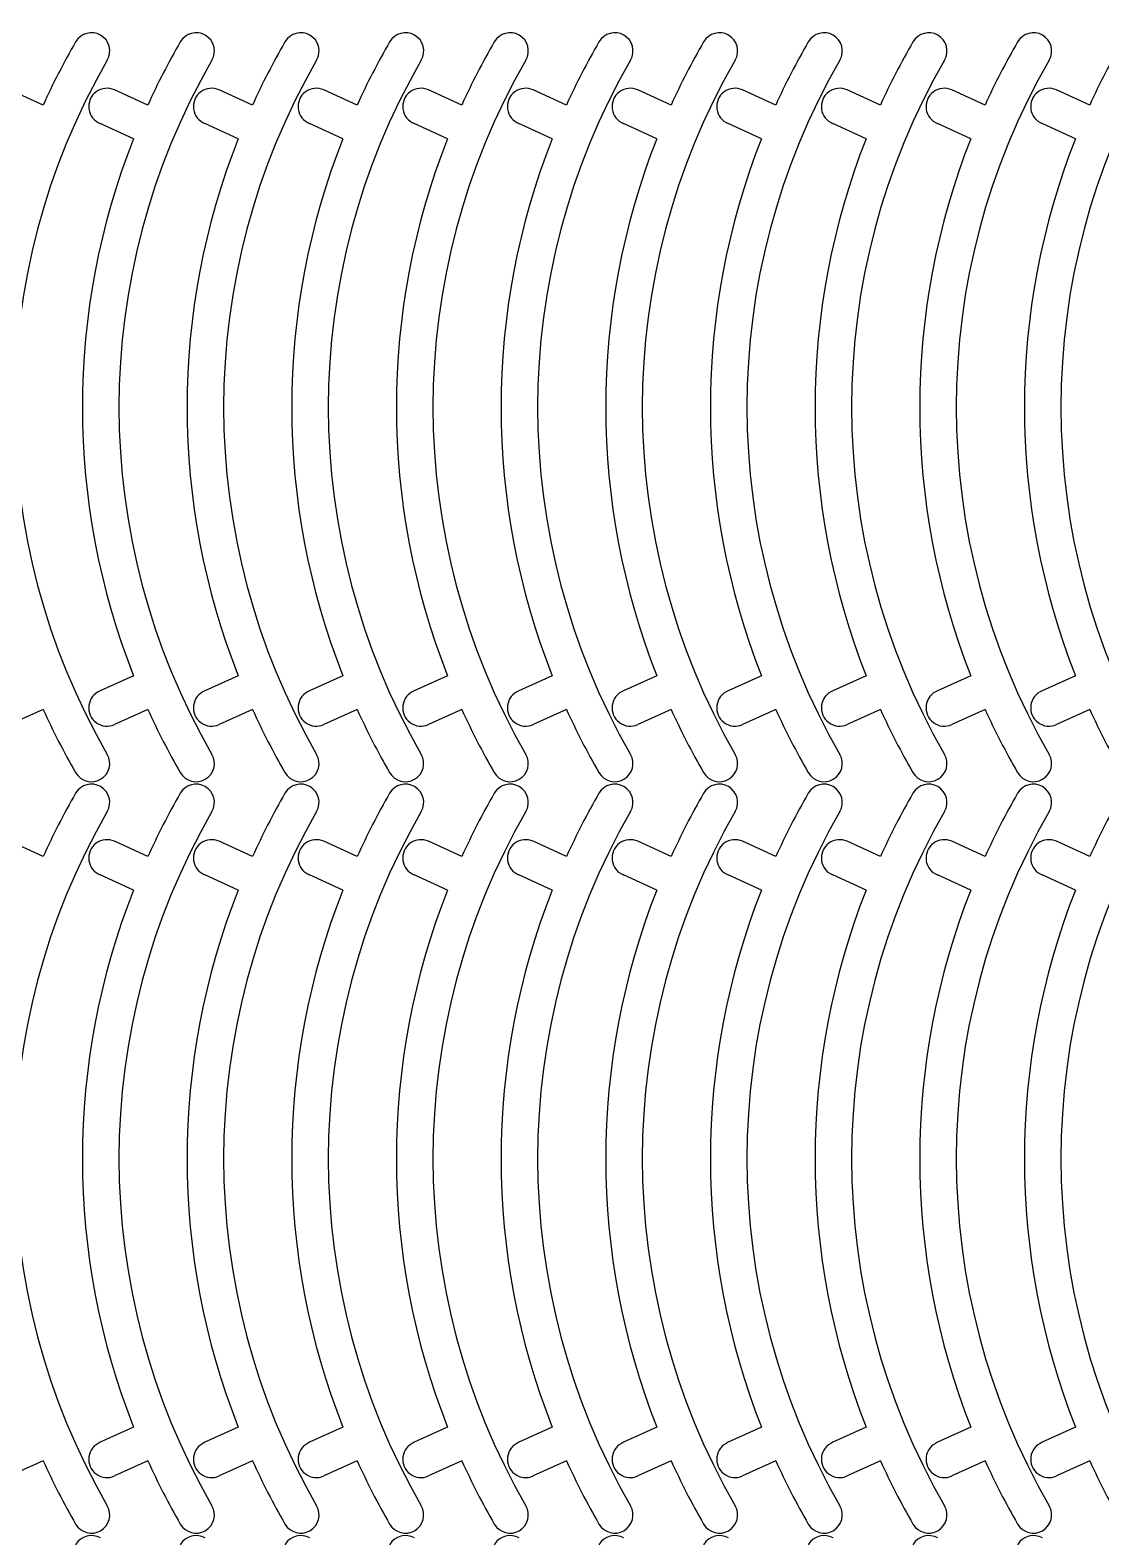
# Model space of a CAD drawing. Extents: x -6 to 1705, y 12 to 1276.
# Drawn here: x 874 to 1289, y 692 to 1276 of the extents above; entities that cross this region are included whole.
import ezdxf

# ---------------------------------------------------------------- set-up
doc = ezdxf.new("R2010")
doc.units = 0
doc.layers.add('Capa_1', color=7, linetype='CONTINUOUS')

msp = doc.modelspace()

# ---------------------------------------------------------------- linework, layer by layer
at = {"layer": 'Capa_1', "color": 7}
for points in [[(878.735908, 1247.162268), (865.83146, 1253.023624)], [(919.344362, 1247.162268), (906.439913, 1253.023624)], [(959.952787, 1247.162268), (947.048338, 1253.023624)], [(1000.561241, 1247.162268), (987.656792, 1253.023624)], [(1041.169694, 1247.162268), (1028.265245, 1253.023624)], [(1081.778148, 1247.162268), (1068.873699, 1253.023624)], [(1122.386601, 1247.162268), (1109.482152, 1253.023624)], [(1162.995026, 1247.162268), (1150.090578, 1253.023624)], [(1203.60348, 1247.162268), (1190.699031, 1253.023624)], [(1244.211934, 1247.162268), (1231.307485, 1253.023624)], [(1284.820387, 1247.162268), (1271.915938, 1253.023624)], [(913.805844, 1234.111182), (900.901395, 1239.972537)], [(954.414269, 1234.111182), (941.50982, 1239.972537)], [(995.022723, 1234.111182), (982.118274, 1239.972537)], [(1035.631176, 1234.111182), (1022.726727, 1239.972537)], [(1076.23963, 1234.111182), (1063.335181, 1239.972537)], [(1116.848083, 1234.111182), (1103.943634, 1239.972537)], [(1157.456508, 1234.111182), (1144.55206, 1239.972537)], [(1198.064962, 1234.111182), (1185.160513, 1239.972537)], [(1238.673416, 1234.111182), (1225.768967, 1239.972537)], [(1279.281869, 1234.111182), (1266.37742, 1239.972537)], [(913.805117, 1025.761171), (900.900627, 1019.899906)], [(954.413542, 1025.761171), (941.509052, 1019.899906)], [(995.021995, 1025.761171), (982.117506, 1019.899906)], [(1035.630449, 1025.761171), (1022.725959, 1019.899906)], [(1076.238902, 1025.761171), (1063.334413, 1019.899906)], [(1116.847356, 1025.761171), (1103.942866, 1019.899906)], [(1157.455781, 1025.761171), (1144.551291, 1019.899906)], [(1198.064235, 1025.761171), (1185.159745, 1019.899906)], [(1238.672688, 1025.761171), (1225.768199, 1019.899906)], [(1279.281142, 1025.761171), (1266.376652, 1019.899906)], [(878.73509, 1012.710049), (865.8306, 1006.848786)], [(919.343544, 1012.710049), (906.439054, 1006.848786)], [(959.951969, 1012.710049), (947.047479, 1006.848786)], [(1000.560422, 1012.710049), (987.655933, 1006.848786)], [(1041.168876, 1012.710049), (1028.264386, 1006.848786)], [(1081.777329, 1012.710049), (1068.87284, 1006.848786)], [(1122.385783, 1012.710049), (1109.481293, 1006.848786)], [(1162.994208, 1012.710049), (1150.089718, 1006.848786)], [(1203.602662, 1012.710049), (1190.698172, 1006.848786)], [(1244.211115, 1012.710049), (1231.306625, 1006.848786)], [(1284.819569, 1012.710049), (1271.915079, 1006.848786)], [(878.735908, 955.687985), (865.83146, 961.54934)], [(919.344362, 955.687985), (906.439913, 961.54934)], [(959.952787, 955.687985), (947.048338, 961.54934)], [(1000.561241, 955.687985), (987.656792, 961.54934)], [(1041.169694, 955.687985), (1028.265245, 961.54934)], [(1081.778148, 955.687985), (1068.873699, 961.54934)], [(1122.386601, 955.687985), (1109.482152, 961.54934)], [(1162.995026, 955.687985), (1150.090578, 961.54934)], [(1203.60348, 955.687985), (1190.699031, 961.54934)], [(1244.211934, 955.687985), (1231.307485, 961.54934)], [(1284.820387, 955.687985), (1271.915938, 961.54934)], [(913.805844, 942.636899), (900.901395, 948.498254)], [(954.414269, 942.636899), (941.50982, 948.498254)], [(995.022723, 942.636899), (982.118274, 948.498254)], [(1035.631176, 942.636899), (1022.726727, 948.498254)], [(1076.23963, 942.636899), (1063.335181, 948.498254)], [(1116.848083, 942.636899), (1103.943634, 948.498254)], [(1157.456508, 942.636899), (1144.55206, 948.498254)], [(1198.064962, 942.636899), (1185.160513, 948.498254)], [(1238.673416, 942.636899), (1225.768967, 948.498254)], [(1279.281869, 942.636899), (1266.37742, 948.498254)], [(913.805117, 734.286887), (900.900627, 728.425622)], [(954.413542, 734.286887), (941.509052, 728.425622)], [(995.021995, 734.286887), (982.117506, 728.425622)], [(1035.630449, 734.286887), (1022.725959, 728.425622)], [(1076.238902, 734.286887), (1063.334413, 728.425622)], [(1116.847356, 734.286887), (1103.942866, 728.425622)], [(1157.455781, 734.286887), (1144.551291, 728.425622)], [(1198.064235, 734.286887), (1185.159745, 728.425622)], [(1238.672688, 734.286887), (1225.768199, 728.425622)], [(1279.281142, 734.286887), (1266.376652, 728.425622)], [(878.73509, 721.235765), (865.8306, 715.374503)], [(919.343544, 721.235765), (906.439054, 715.374503)], [(959.951969, 721.235765), (947.047479, 715.374503)], [(1000.560422, 721.235765), (987.655933, 715.374503)], [(1041.168876, 721.235765), (1028.264386, 715.374503)], [(1081.777329, 721.235765), (1068.87284, 715.374503)], [(1122.385783, 721.235765), (1109.481293, 715.374503)], [(1162.994208, 721.235765), (1150.089718, 715.374503)], [(1203.602662, 721.235765), (1190.698172, 715.374503)], [(1244.211115, 721.235765), (1231.306625, 715.374503)], [(1284.819569, 721.235765), (1271.915079, 715.374503)]]:
    msp.add_lwpolyline(points, dxfattribs=at)
for points in [[(901.017814, 1274.261054), (897.628802, 1276.217707), (893.295301, 1275.057014), (891.337978, 1271.668388)], [(903.612394, 1264.581731), (905.568377, 1267.971131), (904.406827, 1272.304401), (901.017814, 1274.261054)], [(941.626268, 1274.261054), (938.237255, 1276.217707), (933.903755, 1275.057014), (931.946432, 1271.668388)], [(944.220848, 1264.581731), (946.17683, 1267.971131), (945.01528, 1272.304401), (941.626268, 1274.261054)], [(982.234693, 1274.261054), (978.84568, 1276.217707), (974.51218, 1275.057014), (972.554857, 1271.668388)], [(984.829273, 1264.581731), (986.785255, 1267.971131), (985.623705, 1272.304401), (982.234693, 1274.261054)], [(1022.843146, 1274.261054), (1019.454134, 1276.217707), (1015.120633, 1275.057014), (1013.16331, 1271.668388)], [(1025.437727, 1264.581731), (1027.393709, 1267.971131), (1026.232159, 1272.304401), (1022.843146, 1274.261054)], [(1063.4516, 1274.261054), (1060.062587, 1276.217707), (1055.729087, 1275.057014), (1053.771764, 1271.668388)], [(1066.04618, 1264.581731), (1068.002163, 1267.971131), (1066.840612, 1272.304401), (1063.4516, 1274.261054)], [(1104.060053, 1274.261054), (1100.671041, 1276.217707), (1096.33754, 1275.057014), (1094.380218, 1271.668388)], [(1106.654634, 1264.581731), (1108.610616, 1267.971131), (1107.449066, 1272.304401), (1104.060053, 1274.261054)], [(1144.668507, 1274.261054), (1141.279494, 1276.217707), (1136.945994, 1275.057014), (1134.988671, 1271.668388)], [(1147.263087, 1264.581731), (1149.21907, 1267.971131), (1148.057519, 1272.304401), (1144.668507, 1274.261054)], [(1185.276932, 1274.261054), (1181.88792, 1276.217707), (1177.554419, 1275.057014), (1175.597096, 1271.668388)], [(1187.871513, 1264.581731), (1189.827495, 1267.971131), (1188.665945, 1272.304401), (1185.276932, 1274.261054)], [(1225.885386, 1274.261054), (1222.496373, 1276.217707), (1218.162873, 1275.057014), (1216.20555, 1271.668388)], [(1228.479966, 1264.581731), (1230.435948, 1267.971131), (1229.274398, 1272.304401), (1225.885386, 1274.261054)], [(1266.493839, 1274.261054), (1263.104827, 1276.217707), (1258.771326, 1275.057014), (1256.814003, 1271.668388)], [(1269.08842, 1264.581731), (1271.044402, 1267.971131), (1269.882852, 1272.304401), (1266.493839, 1274.261054)], [(891.337978, 1271.668388), (886.742484, 1263.708814), (882.536826, 1255.530447), (878.735908, 1247.162268)], [(931.946432, 1271.668388), (927.350938, 1263.708814), (923.14528, 1255.530447), (919.344362, 1247.162268)], [(972.554857, 1271.668388), (967.959363, 1263.708814), (963.753705, 1255.530447), (959.952787, 1247.162268)], [(1013.16331, 1271.668388), (1008.567816, 1263.708814), (1004.362158, 1255.530447), (1000.561241, 1247.162268)], [(1053.771764, 1271.668388), (1049.17627, 1263.708814), (1044.970612, 1255.530447), (1041.169694, 1247.162268)], [(1094.380218, 1271.668388), (1089.784723, 1263.708814), (1085.579065, 1255.530447), (1081.778148, 1247.162268)], [(1134.988671, 1271.668388), (1130.393177, 1263.708814), (1126.187519, 1255.530447), (1122.386601, 1247.162268)], [(1175.597096, 1271.668388), (1171.001602, 1263.708814), (1166.795944, 1255.530447), (1162.995026, 1247.162268)], [(1216.20555, 1271.668388), (1211.610056, 1263.708814), (1207.404398, 1255.530447), (1203.60348, 1247.162268)], [(1256.814003, 1271.668388), (1252.218509, 1263.708814), (1248.012851, 1255.530447), (1244.211934, 1247.162268)], [(1297.422457, 1271.668388), (1292.826963, 1263.708814), (1288.621305, 1255.530447), (1284.820387, 1247.162268)], [(903.612394, 1264.581731), (855.507843, 1181.262872), (855.507485, 1078.609599), (903.611454, 995.290404)], [(944.220848, 1264.581731), (896.116296, 1181.262872), (896.115938, 1078.609599), (944.219908, 995.290404)], [(984.829273, 1264.581731), (936.724722, 1181.262872), (936.724363, 1078.609599), (984.828333, 995.290404)], [(1025.437727, 1264.581731), (977.333175, 1181.262872), (977.332817, 1078.609599), (1025.436787, 995.290404)], [(1066.04618, 1264.581731), (1017.941629, 1181.262872), (1017.94127, 1078.609599), (1066.04524, 995.290404)], [(1106.654634, 1264.581731), (1058.550082, 1181.262872), (1058.549724, 1078.609599), (1106.653694, 995.290404)], [(1147.263087, 1264.581731), (1099.158536, 1181.262872), (1099.158177, 1078.609599), (1147.262147, 995.290404)], [(1187.871513, 1264.581731), (1139.766961, 1181.262872), (1139.766603, 1078.609599), (1187.870572, 995.290404)], [(1228.479966, 1264.581731), (1180.375415, 1181.262872), (1180.375056, 1078.609599), (1228.479026, 995.290404)], [(1269.08842, 1264.581731), (1220.983868, 1181.262872), (1220.98351, 1078.609599), (1269.08748, 995.290404)], [(1309.696873, 1264.581731), (1261.592322, 1181.262872), (1261.591963, 1078.609599), (1309.695933, 995.290404)], [(899.28674, 1252.265567), (897.21698, 1250.732506), (896.141269, 1248.197676), (896.476697, 1245.643921)], [(906.439913, 1253.023624), (904.094803, 1254.088819), (901.3565, 1253.798627), (899.28674, 1252.265567)], [(939.895165, 1252.265567), (937.825405, 1250.732506), (936.749694, 1248.197676), (937.085122, 1245.643921)], [(947.048338, 1253.023624), (944.703229, 1254.088819), (941.964925, 1253.798627), (939.895165, 1252.265567)], [(980.503619, 1252.265567), (978.433859, 1250.732506), (977.358147, 1248.197676), (977.693576, 1245.643921)], [(987.656792, 1253.023624), (985.311682, 1254.088819), (982.573378, 1253.798627), (980.503619, 1252.265567)], [(1021.112072, 1252.265567), (1019.042312, 1250.732506), (1017.966601, 1248.197676), (1018.30203, 1245.643921)], [(1028.265245, 1253.023624), (1025.920136, 1254.088819), (1023.181832, 1253.798627), (1021.112072, 1252.265567)], [(1061.720526, 1252.265567), (1059.650766, 1250.732506), (1058.575054, 1248.197676), (1058.910483, 1245.643921)], [(1068.873699, 1253.023624), (1066.528589, 1254.088819), (1063.790285, 1253.798627), (1061.720526, 1252.265567)], [(1102.328979, 1252.265567), (1100.259219, 1250.732506), (1099.183508, 1248.197676), (1099.518937, 1245.643921)], [(1109.482152, 1253.023624), (1107.137043, 1254.088819), (1104.398739, 1253.798627), (1102.328979, 1252.265567)], [(1142.937404, 1252.265567), (1140.867645, 1250.732506), (1139.791933, 1248.197676), (1140.127362, 1245.643921)], [(1150.090578, 1253.023624), (1147.745468, 1254.088819), (1145.007164, 1253.798627), (1142.937404, 1252.265567)], [(1183.545858, 1252.265567), (1181.476098, 1250.732506), (1180.400387, 1248.197676), (1180.735815, 1245.643921)], [(1190.699031, 1253.023624), (1188.353922, 1254.088819), (1185.615618, 1253.798627), (1183.545858, 1252.265567)], [(1224.154311, 1252.265567), (1222.084552, 1250.732506), (1221.00884, 1248.197676), (1221.344269, 1245.643921)], [(1231.307485, 1253.023624), (1228.962375, 1254.088819), (1226.224071, 1253.798627), (1224.154311, 1252.265567)], [(1264.762765, 1252.265567), (1262.693005, 1250.732506), (1261.617294, 1248.197676), (1261.952722, 1245.643921)], [(1271.915938, 1253.023624), (1269.570829, 1254.088819), (1266.832525, 1253.798627), (1264.762765, 1252.265567)], [(896.476697, 1245.643921), (896.812126, 1243.090165), (898.505943, 1240.919105), (900.901395, 1239.972537)], [(937.085122, 1245.643921), (937.420551, 1243.090165), (939.114368, 1240.919105), (941.50982, 1239.972537)], [(977.693576, 1245.643921), (978.029005, 1243.090165), (979.722822, 1240.919105), (982.118274, 1239.972537)], [(1018.30203, 1245.643921), (1018.637458, 1243.090165), (1020.331275, 1240.919105), (1022.726727, 1239.972537)], [(1058.910483, 1245.643921), (1059.245912, 1243.090165), (1060.939729, 1240.919105), (1063.335181, 1239.972537)], [(1099.518937, 1245.643921), (1099.854365, 1243.090165), (1101.548182, 1240.919105), (1103.943634, 1239.972537)], [(1140.127362, 1245.643921), (1140.462791, 1243.090165), (1142.156608, 1240.919105), (1144.55206, 1239.972537)], [(1180.735815, 1245.643921), (1181.071244, 1243.090165), (1182.765061, 1240.919105), (1185.160513, 1239.972537)], [(1221.344269, 1245.643921), (1221.679698, 1243.090165), (1223.373515, 1240.919105), (1225.768967, 1239.972537)], [(1261.952722, 1245.643921), (1262.288151, 1243.090165), (1263.981968, 1240.919105), (1266.37742, 1239.972537)], [(913.805844, 1234.111182), (887.356871, 1167.179398), (887.356611, 1092.69314), (913.805117, 1025.761171)], [(954.414269, 1234.111182), (927.965296, 1167.179398), (927.965036, 1092.69314), (954.413542, 1025.761171)], [(995.022723, 1234.111182), (968.57375, 1167.179398), (968.57349, 1092.69314), (995.021995, 1025.761171)], [(1035.631176, 1234.111182), (1009.182203, 1167.179398), (1009.181943, 1092.69314), (1035.630449, 1025.761171)], [(1076.23963, 1234.111182), (1049.790657, 1167.179398), (1049.790397, 1092.69314), (1076.238902, 1025.761171)], [(1116.848083, 1234.111182), (1090.39911, 1167.179398), (1090.39885, 1092.69314), (1116.847356, 1025.761171)], [(1157.456508, 1234.111182), (1131.007535, 1167.179398), (1131.007275, 1092.69314), (1157.455781, 1025.761171)], [(1198.064962, 1234.111182), (1171.615989, 1167.179398), (1171.615729, 1092.69314), (1198.064235, 1025.761171)], [(1238.673416, 1234.111182), (1212.224443, 1167.179398), (1212.224183, 1092.69314), (1238.672688, 1025.761171)], [(1279.281869, 1234.111182), (1252.832896, 1167.179398), (1252.832636, 1092.69314), (1279.281142, 1025.761171)], [(900.900627, 1019.899906), (898.505131, 1018.953381), (896.81126, 1016.782325), (896.475798, 1014.228549)], [(941.509052, 1019.899906), (939.113557, 1018.953381), (937.419685, 1016.782325), (937.084223, 1014.228549)], [(982.117506, 1019.899906), (979.72201, 1018.953381), (978.028139, 1016.782325), (977.692677, 1014.228549)], [(1022.725959, 1019.899906), (1020.330464, 1018.953381), (1018.636592, 1016.782325), (1018.30113, 1014.228549)], [(1063.334413, 1019.899906), (1060.938917, 1018.953381), (1059.245046, 1016.782325), (1058.909584, 1014.228549)], [(1103.942866, 1019.899906), (1101.547371, 1018.953381), (1099.853499, 1016.782325), (1099.518037, 1014.228549)], [(1144.551291, 1019.899906), (1142.155796, 1018.953381), (1140.461924, 1016.782325), (1140.126462, 1014.228549)], [(1185.159745, 1019.899906), (1182.764249, 1018.953381), (1181.070378, 1016.782325), (1180.734916, 1014.228549)], [(1225.768199, 1019.899906), (1223.372703, 1018.953381), (1221.678831, 1016.782325), (1221.34337, 1014.228549)], [(1266.376652, 1019.899906), (1263.981157, 1018.953381), (1262.287285, 1016.782325), (1261.951823, 1014.228549)], [(878.73509, 1012.710049), (882.535949, 1004.341841), (886.74155, 996.163441), (891.336989, 988.203833)], [(896.475798, 1014.228549), (896.140336, 1011.674772), (897.216042, 1009.139907), (899.285819, 1007.606828)], [(919.343544, 1012.710049), (923.144402, 1004.341841), (927.350003, 996.163441), (931.945442, 988.203833)], [(937.084223, 1014.228549), (936.748761, 1011.674772), (937.824467, 1009.139907), (939.894244, 1007.606828)], [(959.951969, 1012.710049), (963.752828, 1004.341841), (967.958429, 996.163441), (972.553867, 988.203833)], [(977.692677, 1014.228549), (977.357215, 1011.674772), (978.432921, 1009.139907), (980.502697, 1007.606828)], [(1000.560422, 1012.710049), (1004.361281, 1004.341841), (1008.566882, 996.163441), (1013.162321, 988.203833)], [(1018.30113, 1014.228549), (1017.965668, 1011.674772), (1019.041374, 1009.139907), (1021.111151, 1007.606828)], [(1041.168876, 1012.710049), (1044.969735, 1004.341841), (1049.175336, 996.163441), (1053.770775, 988.203833)], [(1058.909584, 1014.228549), (1058.574122, 1011.674772), (1059.649828, 1009.139907), (1061.719604, 1007.606828)], [(1081.777329, 1012.710049), (1085.578188, 1004.341841), (1089.783789, 996.163441), (1094.379228, 988.203833)], [(1099.518037, 1014.228549), (1099.182575, 1011.674772), (1100.258281, 1009.139907), (1102.328058, 1007.606828)], [(1122.385783, 1012.710049), (1126.186642, 1004.341841), (1130.392243, 996.163441), (1134.987682, 988.203833)], [(1140.126462, 1014.228549), (1139.791001, 1011.674772), (1140.866706, 1009.139907), (1142.936483, 1007.606828)], [(1162.994208, 1012.710049), (1166.795067, 1004.341841), (1171.000668, 996.163441), (1175.596107, 988.203833)], [(1180.734916, 1014.228549), (1180.399454, 1011.674772), (1181.47516, 1009.139907), (1183.544937, 1007.606828)], [(1203.602662, 1012.710049), (1207.403521, 1004.341841), (1211.609122, 996.163441), (1216.20456, 988.203833)], [(1221.34337, 1014.228549), (1221.007908, 1011.674772), (1222.083613, 1009.139907), (1224.15339, 1007.606828)], [(1244.211115, 1012.710049), (1248.011974, 1004.341841), (1252.217575, 996.163441), (1256.813014, 988.203833)], [(1261.951823, 1014.228549), (1261.616361, 1011.674772), (1262.692067, 1009.139907), (1264.761844, 1007.606828)], [(1284.819569, 1012.710049), (1288.620428, 1004.341841), (1292.826029, 996.163441), (1297.421467, 988.203833)], [(899.285819, 1007.606828), (901.355595, 1006.073749), (904.09393, 1005.783563), (906.439054, 1006.848786)], [(939.894244, 1007.606828), (941.964021, 1006.073749), (944.702355, 1005.783563), (947.047479, 1006.848786)], [(980.502697, 1007.606828), (982.572474, 1006.073749), (985.310809, 1005.783563), (987.655933, 1006.848786)], [(1021.111151, 1007.606828), (1023.180928, 1006.073749), (1025.919262, 1005.783563), (1028.264386, 1006.848786)], [(1061.719604, 1007.606828), (1063.789381, 1006.073749), (1066.527716, 1005.783563), (1068.87284, 1006.848786)], [(1102.328058, 1007.606828), (1104.397835, 1006.073749), (1107.136169, 1005.783563), (1109.481293, 1006.848786)], [(1142.936483, 1007.606828), (1145.00626, 1006.073749), (1147.744594, 1005.783563), (1150.089718, 1006.848786)], [(1183.544937, 1007.606828), (1185.614714, 1006.073749), (1188.353048, 1005.783563), (1190.698172, 1006.848786)], [(1224.15339, 1007.606828), (1226.223167, 1006.073749), (1228.961502, 1005.783563), (1231.306625, 1006.848786)], [(1264.761844, 1007.606828), (1266.831621, 1006.073749), (1269.569955, 1005.783563), (1271.915079, 1006.848786)], [(901.016806, 985.611099), (904.405833, 987.567728), (905.567413, 991.900991), (903.611454, 995.290404)], [(941.62526, 985.611099), (945.014286, 987.567728), (946.175867, 991.900991), (944.219908, 995.290404)], [(982.233685, 985.611099), (985.622711, 987.567728), (986.784292, 991.900991), (984.828333, 995.290404)], [(1022.842139, 985.611099), (1026.231165, 987.567728), (1027.392745, 991.900991), (1025.436787, 995.290404)], [(1063.450592, 985.611099), (1066.839618, 987.567728), (1068.001199, 991.900991), (1066.04524, 995.290404)], [(1104.059046, 985.611099), (1107.448072, 987.567728), (1108.609652, 991.900991), (1106.653694, 995.290404)], [(1144.667499, 985.611099), (1148.056526, 987.567728), (1149.218106, 991.900991), (1147.262147, 995.290404)], [(1185.275925, 985.611099), (1188.664951, 987.567728), (1189.826531, 991.900991), (1187.870572, 995.290404)], [(1225.884378, 985.611099), (1229.273404, 987.567728), (1230.434985, 991.900991), (1228.479026, 995.290404)], [(1266.492832, 985.611099), (1269.881858, 987.567728), (1271.043438, 991.900991), (1269.08748, 995.290404)], [(891.336989, 988.203833), (893.294288, 984.815193), (897.62778, 983.65447), (901.016806, 985.611099)], [(931.945442, 988.203833), (933.902741, 984.815193), (938.236234, 983.65447), (941.62526, 985.611099)], [(972.553867, 988.203833), (974.511167, 984.815193), (978.844659, 983.65447), (982.233685, 985.611099)], [(1013.162321, 988.203833), (1015.11962, 984.815193), (1019.453113, 983.65447), (1022.842139, 985.611099)], [(1053.770775, 988.203833), (1055.728074, 984.815193), (1060.061566, 983.65447), (1063.450592, 985.611099)], [(1094.379228, 988.203833), (1096.336527, 984.815193), (1100.67002, 983.65447), (1104.059046, 985.611099)], [(1134.987682, 988.203833), (1136.944981, 984.815193), (1141.278473, 983.65447), (1144.667499, 985.611099)], [(1175.596107, 988.203833), (1177.553406, 984.815193), (1181.886898, 983.65447), (1185.275925, 985.611099)], [(1216.20456, 988.203833), (1218.16186, 984.815193), (1222.495352, 983.65447), (1225.884378, 985.611099)], [(1256.813014, 988.203833), (1258.770313, 984.815193), (1263.103806, 983.65447), (1266.492832, 985.611099)], [(901.017814, 982.786771), (897.628802, 984.743423), (893.295301, 983.58273), (891.337978, 980.194105)], [(903.612394, 973.107448), (905.568377, 976.496847), (904.406827, 980.830118), (901.017814, 982.786771)], [(941.626268, 982.786771), (938.237255, 984.743423), (933.903755, 983.58273), (931.946432, 980.194105)], [(944.220848, 973.107448), (946.17683, 976.496847), (945.01528, 980.830118), (941.626268, 982.786771)], [(982.234693, 982.786771), (978.84568, 984.743423), (974.51218, 983.58273), (972.554857, 980.194105)], [(984.829273, 973.107448), (986.785255, 976.496847), (985.623705, 980.830118), (982.234693, 982.786771)], [(1022.843146, 982.786771), (1019.454134, 984.743423), (1015.120633, 983.58273), (1013.16331, 980.194105)], [(1025.437727, 973.107448), (1027.393709, 976.496847), (1026.232159, 980.830118), (1022.843146, 982.786771)], [(1063.4516, 982.786771), (1060.062587, 984.743423), (1055.729087, 983.58273), (1053.771764, 980.194105)], [(1066.04618, 973.107448), (1068.002163, 976.496847), (1066.840612, 980.830118), (1063.4516, 982.786771)], [(1104.060053, 982.786771), (1100.671041, 984.743423), (1096.33754, 983.58273), (1094.380218, 980.194105)], [(1106.654634, 973.107448), (1108.610616, 976.496847), (1107.449066, 980.830118), (1104.060053, 982.786771)], [(1144.668507, 982.786771), (1141.279494, 984.743423), (1136.945994, 983.58273), (1134.988671, 980.194105)], [(1147.263087, 973.107448), (1149.21907, 976.496847), (1148.057519, 980.830118), (1144.668507, 982.786771)], [(1185.276932, 982.786771), (1181.88792, 984.743423), (1177.554419, 983.58273), (1175.597096, 980.194105)], [(1187.871513, 973.107448), (1189.827495, 976.496847), (1188.665945, 980.830118), (1185.276932, 982.786771)], [(1225.885386, 982.786771), (1222.496373, 984.743423), (1218.162873, 983.58273), (1216.20555, 980.194105)], [(1228.479966, 973.107448), (1230.435948, 976.496847), (1229.274398, 980.830118), (1225.885386, 982.786771)], [(1266.493839, 982.786771), (1263.104827, 984.743423), (1258.771326, 983.58273), (1256.814003, 980.194105)], [(1269.08842, 973.107448), (1271.044402, 976.496847), (1269.882852, 980.830118), (1266.493839, 982.786771)], [(891.337978, 980.194105), (886.742484, 972.234531), (882.536826, 964.056163), (878.735908, 955.687985)], [(931.946432, 980.194105), (927.350938, 972.234531), (923.14528, 964.056163), (919.344362, 955.687985)], [(972.554857, 980.194105), (967.959363, 972.234531), (963.753705, 964.056163), (959.952787, 955.687985)], [(1013.16331, 980.194105), (1008.567816, 972.234531), (1004.362158, 964.056163), (1000.561241, 955.687985)], [(1053.771764, 980.194105), (1049.17627, 972.234531), (1044.970612, 964.056163), (1041.169694, 955.687985)], [(1094.380218, 980.194105), (1089.784723, 972.234531), (1085.579065, 964.056163), (1081.778148, 955.687985)], [(1134.988671, 980.194105), (1130.393177, 972.234531), (1126.187519, 964.056163), (1122.386601, 955.687985)], [(1175.597096, 980.194105), (1171.001602, 972.234531), (1166.795944, 964.056163), (1162.995026, 955.687985)], [(1216.20555, 980.194105), (1211.610056, 972.234531), (1207.404398, 964.056163), (1203.60348, 955.687985)], [(1256.814003, 980.194105), (1252.218509, 972.234531), (1248.012851, 964.056163), (1244.211934, 955.687985)], [(1297.422457, 980.194105), (1292.826963, 972.234531), (1288.621305, 964.056163), (1284.820387, 955.687985)], [(903.612394, 973.107448), (855.507843, 889.788589), (855.507485, 787.135315), (903.611454, 703.81612)], [(944.220848, 973.107448), (896.116296, 889.788589), (896.115938, 787.135315), (944.219908, 703.81612)], [(984.829273, 973.107448), (936.724722, 889.788589), (936.724363, 787.135315), (984.828333, 703.81612)], [(1025.437727, 973.107448), (977.333175, 889.788589), (977.332817, 787.135315), (1025.436787, 703.81612)], [(1066.04618, 973.107448), (1017.941629, 889.788589), (1017.94127, 787.135315), (1066.04524, 703.81612)], [(1106.654634, 973.107448), (1058.550082, 889.788589), (1058.549724, 787.135315), (1106.653694, 703.81612)], [(1147.263087, 973.107448), (1099.158536, 889.788589), (1099.158177, 787.135315), (1147.262147, 703.81612)], [(1187.871513, 973.107448), (1139.766961, 889.788589), (1139.766603, 787.135315), (1187.870572, 703.81612)], [(1228.479966, 973.107448), (1180.375415, 889.788589), (1180.375056, 787.135315), (1228.479026, 703.81612)], [(1269.08842, 973.107448), (1220.983868, 889.788589), (1220.98351, 787.135315), (1269.08748, 703.81612)], [(1309.696873, 973.107448), (1261.592322, 889.788589), (1261.591963, 787.135315), (1309.695933, 703.81612)], [(899.28674, 960.791283), (897.21698, 959.258223), (896.141269, 956.723393), (896.476697, 954.169637)], [(906.439913, 961.54934), (904.094803, 962.614535), (901.3565, 962.324344), (899.28674, 960.791283)], [(939.895165, 960.791283), (937.825405, 959.258223), (936.749694, 956.723393), (937.085122, 954.169637)], [(947.048338, 961.54934), (944.703229, 962.614535), (941.964925, 962.324344), (939.895165, 960.791283)], [(980.503619, 960.791283), (978.433859, 959.258223), (977.358147, 956.723393), (977.693576, 954.169637)], [(987.656792, 961.54934), (985.311682, 962.614535), (982.573378, 962.324344), (980.503619, 960.791283)], [(1021.112072, 960.791283), (1019.042312, 959.258223), (1017.966601, 956.723393), (1018.30203, 954.169637)], [(1028.265245, 961.54934), (1025.920136, 962.614535), (1023.181832, 962.324344), (1021.112072, 960.791283)], [(1061.720526, 960.791283), (1059.650766, 959.258223), (1058.575054, 956.723393), (1058.910483, 954.169637)], [(1068.873699, 961.54934), (1066.528589, 962.614535), (1063.790285, 962.324344), (1061.720526, 960.791283)], [(1102.328979, 960.791283), (1100.259219, 959.258223), (1099.183508, 956.723393), (1099.518937, 954.169637)], [(1109.482152, 961.54934), (1107.137043, 962.614535), (1104.398739, 962.324344), (1102.328979, 960.791283)], [(1142.937404, 960.791283), (1140.867645, 959.258223), (1139.791933, 956.723393), (1140.127362, 954.169637)], [(1150.090578, 961.54934), (1147.745468, 962.614535), (1145.007164, 962.324344), (1142.937404, 960.791283)], [(1183.545858, 960.791283), (1181.476098, 959.258223), (1180.400387, 956.723393), (1180.735815, 954.169637)], [(1190.699031, 961.54934), (1188.353922, 962.614535), (1185.615618, 962.324344), (1183.545858, 960.791283)], [(1224.154311, 960.791283), (1222.084552, 959.258223), (1221.00884, 956.723393), (1221.344269, 954.169637)], [(1231.307485, 961.54934), (1228.962375, 962.614535), (1226.224071, 962.324344), (1224.154311, 960.791283)], [(1264.762765, 960.791283), (1262.693005, 959.258223), (1261.617294, 956.723393), (1261.952722, 954.169637)], [(1271.915938, 961.54934), (1269.570829, 962.614535), (1266.832525, 962.324344), (1264.762765, 960.791283)], [(896.476697, 954.169637), (896.812126, 951.615882), (898.505943, 949.444821), (900.901395, 948.498254)], [(937.085122, 954.169637), (937.420551, 951.615882), (939.114368, 949.444821), (941.50982, 948.498254)], [(977.693576, 954.169637), (978.029005, 951.615882), (979.722822, 949.444821), (982.118274, 948.498254)], [(1018.30203, 954.169637), (1018.637458, 951.615882), (1020.331275, 949.444821), (1022.726727, 948.498254)], [(1058.910483, 954.169637), (1059.245912, 951.615882), (1060.939729, 949.444821), (1063.335181, 948.498254)], [(1099.518937, 954.169637), (1099.854365, 951.615882), (1101.548182, 949.444821), (1103.943634, 948.498254)], [(1140.127362, 954.169637), (1140.462791, 951.615882), (1142.156608, 949.444821), (1144.55206, 948.498254)], [(1180.735815, 954.169637), (1181.071244, 951.615882), (1182.765061, 949.444821), (1185.160513, 948.498254)], [(1221.344269, 954.169637), (1221.679698, 951.615882), (1223.373515, 949.444821), (1225.768967, 948.498254)], [(1261.952722, 954.169637), (1262.288151, 951.615882), (1263.981968, 949.444821), (1266.37742, 948.498254)], [(913.805844, 942.636899), (887.356871, 875.705115), (887.356611, 801.218856), (913.805117, 734.286887)], [(954.414269, 942.636899), (927.965296, 875.705115), (927.965036, 801.218856), (954.413542, 734.286887)], [(995.022723, 942.636899), (968.57375, 875.705115), (968.57349, 801.218856), (995.021995, 734.286887)], [(1035.631176, 942.636899), (1009.182203, 875.705115), (1009.181943, 801.218856), (1035.630449, 734.286887)], [(1076.23963, 942.636899), (1049.790657, 875.705115), (1049.790397, 801.218856), (1076.238902, 734.286887)], [(1116.848083, 942.636899), (1090.39911, 875.705115), (1090.39885, 801.218856), (1116.847356, 734.286887)], [(1157.456508, 942.636899), (1131.007535, 875.705115), (1131.007275, 801.218856), (1157.455781, 734.286887)], [(1198.064962, 942.636899), (1171.615989, 875.705115), (1171.615729, 801.218856), (1198.064235, 734.286887)], [(1238.673416, 942.636899), (1212.224443, 875.705115), (1212.224183, 801.218856), (1238.672688, 734.286887)], [(1279.281869, 942.636899), (1252.832896, 875.705115), (1252.832636, 801.218856), (1279.281142, 734.286887)], [(900.900627, 728.425622), (898.505131, 727.479097), (896.81126, 725.308042), (896.475798, 722.754265)], [(941.509052, 728.425622), (939.113557, 727.479097), (937.419685, 725.308042), (937.084223, 722.754265)], [(982.117506, 728.425622), (979.72201, 727.479097), (978.028139, 725.308042), (977.692677, 722.754265)], [(1022.725959, 728.425622), (1020.330464, 727.479097), (1018.636592, 725.308042), (1018.30113, 722.754265)], [(1063.334413, 728.425622), (1060.938917, 727.479097), (1059.245046, 725.308042), (1058.909584, 722.754265)], [(1103.942866, 728.425622), (1101.547371, 727.479097), (1099.853499, 725.308042), (1099.518037, 722.754265)], [(1144.551291, 728.425622), (1142.155796, 727.479097), (1140.461924, 725.308042), (1140.126462, 722.754265)], [(1185.159745, 728.425622), (1182.764249, 727.479097), (1181.070378, 725.308042), (1180.734916, 722.754265)], [(1225.768199, 728.425622), (1223.372703, 727.479097), (1221.678831, 725.308042), (1221.34337, 722.754265)], [(1266.376652, 728.425622), (1263.981157, 727.479097), (1262.287285, 725.308042), (1261.951823, 722.754265)], [(878.73509, 721.235765), (882.535949, 712.867558), (886.74155, 704.689158), (891.336989, 696.729549)], [(896.475798, 722.754265), (896.140336, 720.200489), (897.216042, 717.665624), (899.285819, 716.132545)], [(919.343544, 721.235765), (923.144402, 712.867558), (927.350003, 704.689158), (931.945442, 696.729549)], [(937.084223, 722.754265), (936.748761, 720.200489), (937.824467, 717.665624), (939.894244, 716.132545)], [(959.951969, 721.235765), (963.752828, 712.867558), (967.958429, 704.689158), (972.553867, 696.729549)], [(977.692677, 722.754265), (977.357215, 720.200489), (978.432921, 717.665624), (980.502697, 716.132545)], [(1000.560422, 721.235765), (1004.361281, 712.867558), (1008.566882, 704.689158), (1013.162321, 696.729549)], [(1018.30113, 722.754265), (1017.965668, 720.200489), (1019.041374, 717.665624), (1021.111151, 716.132545)], [(1041.168876, 721.235765), (1044.969735, 712.867558), (1049.175336, 704.689158), (1053.770775, 696.729549)], [(1058.909584, 722.754265), (1058.574122, 720.200489), (1059.649828, 717.665624), (1061.719604, 716.132545)], [(1081.777329, 721.235765), (1085.578188, 712.867558), (1089.783789, 704.689158), (1094.379228, 696.729549)], [(1099.518037, 722.754265), (1099.182575, 720.200489), (1100.258281, 717.665624), (1102.328058, 716.132545)], [(1122.385783, 721.235765), (1126.186642, 712.867558), (1130.392243, 704.689158), (1134.987682, 696.729549)], [(1140.126462, 722.754265), (1139.791001, 720.200489), (1140.866706, 717.665624), (1142.936483, 716.132545)], [(1162.994208, 721.235765), (1166.795067, 712.867558), (1171.000668, 704.689158), (1175.596107, 696.729549)], [(1180.734916, 722.754265), (1180.399454, 720.200489), (1181.47516, 717.665624), (1183.544937, 716.132545)], [(1203.602662, 721.235765), (1207.403521, 712.867558), (1211.609122, 704.689158), (1216.20456, 696.729549)], [(1221.34337, 722.754265), (1221.007908, 720.200489), (1222.083613, 717.665624), (1224.15339, 716.132545)], [(1244.211115, 721.235765), (1248.011974, 712.867558), (1252.217575, 704.689158), (1256.813014, 696.729549)], [(1261.951823, 722.754265), (1261.616361, 720.200489), (1262.692067, 717.665624), (1264.761844, 716.132545)], [(1284.819569, 721.235765), (1288.620428, 712.867558), (1292.826029, 704.689158), (1297.421467, 696.729549)], [(899.285819, 716.132545), (901.355595, 714.599465), (904.09393, 714.309279), (906.439054, 715.374503)], [(939.894244, 716.132545), (941.964021, 714.599465), (944.702355, 714.309279), (947.047479, 715.374503)], [(980.502697, 716.132545), (982.572474, 714.599465), (985.310809, 714.309279), (987.655933, 715.374503)], [(1021.111151, 716.132545), (1023.180928, 714.599465), (1025.919262, 714.309279), (1028.264386, 715.374503)], [(1061.719604, 716.132545), (1063.789381, 714.599465), (1066.527716, 714.309279), (1068.87284, 715.374503)], [(1102.328058, 716.132545), (1104.397835, 714.599465), (1107.136169, 714.309279), (1109.481293, 715.374503)], [(1142.936483, 716.132545), (1145.00626, 714.599465), (1147.744594, 714.309279), (1150.089718, 715.374503)], [(1183.544937, 716.132545), (1185.614714, 714.599465), (1188.353048, 714.309279), (1190.698172, 715.374503)], [(1224.15339, 716.132545), (1226.223167, 714.599465), (1228.961502, 714.309279), (1231.306625, 715.374503)], [(1264.761844, 716.132545), (1266.831621, 714.599465), (1269.569955, 714.309279), (1271.915079, 715.374503)], [(901.016806, 694.136816), (904.405833, 696.093445), (905.567413, 700.426707), (903.611454, 703.81612)], [(941.62526, 694.136816), (945.014286, 696.093445), (946.175867, 700.426707), (944.219908, 703.81612)], [(982.233685, 694.136816), (985.622711, 696.093445), (986.784292, 700.426707), (984.828333, 703.81612)], [(1022.842139, 694.136816), (1026.231165, 696.093445), (1027.392745, 700.426707), (1025.436787, 703.81612)], [(1063.450592, 694.136816), (1066.839618, 696.093445), (1068.001199, 700.426707), (1066.04524, 703.81612)], [(1104.059046, 694.136816), (1107.448072, 696.093445), (1108.609652, 700.426707), (1106.653694, 703.81612)], [(1144.667499, 694.136816), (1148.056526, 696.093445), (1149.218106, 700.426707), (1147.262147, 703.81612)], [(1185.275925, 694.136816), (1188.664951, 696.093445), (1189.826531, 700.426707), (1187.870572, 703.81612)], [(1225.884378, 694.136816), (1229.273404, 696.093445), (1230.434985, 700.426707), (1228.479026, 703.81612)], [(1266.492832, 694.136816), (1269.881858, 696.093445), (1271.043438, 700.426707), (1269.08748, 703.81612)], [(891.336989, 696.729549), (893.294288, 693.34091), (897.62778, 692.180187), (901.016806, 694.136816)], [(931.945442, 696.729549), (933.902741, 693.34091), (938.236234, 692.180187), (941.62526, 694.136816)], [(972.553867, 696.729549), (974.511167, 693.34091), (978.844659, 692.180187), (982.233685, 694.136816)], [(1013.162321, 696.729549), (1015.11962, 693.34091), (1019.453113, 692.180187), (1022.842139, 694.136816)], [(1053.770775, 696.729549), (1055.728074, 693.34091), (1060.061566, 692.180187), (1063.450592, 694.136816)], [(1094.379228, 696.729549), (1096.336527, 693.34091), (1100.67002, 692.180187), (1104.059046, 694.136816)], [(1134.987682, 696.729549), (1136.944981, 693.34091), (1141.278473, 692.180187), (1144.667499, 694.136816)], [(1175.596107, 696.729549), (1177.553406, 693.34091), (1181.886898, 692.180187), (1185.275925, 694.136816)], [(1216.20456, 696.729549), (1218.16186, 693.34091), (1222.495352, 692.180187), (1225.884378, 694.136816)], [(1256.813014, 696.729549), (1258.770313, 693.34091), (1263.103806, 692.180187), (1266.492832, 694.136816)], [(901.017814, 691.312487), (897.628802, 693.26914), (893.295301, 692.108447), (891.337978, 688.719821)], [(941.626268, 691.312487), (938.237255, 693.26914), (933.903755, 692.108447), (931.946432, 688.719821)], [(982.234693, 691.312487), (978.84568, 693.26914), (974.51218, 692.108447), (972.554857, 688.719821)], [(1022.843146, 691.312487), (1019.454134, 693.26914), (1015.120633, 692.108447), (1013.16331, 688.719821)], [(1063.4516, 691.312487), (1060.062587, 693.26914), (1055.729087, 692.108447), (1053.771764, 688.719821)], [(1104.060053, 691.312487), (1100.671041, 693.26914), (1096.33754, 692.108447), (1094.380218, 688.719821)], [(1144.668507, 691.312487), (1141.279494, 693.26914), (1136.945994, 692.108447), (1134.988671, 688.719821)], [(1185.276932, 691.312487), (1181.88792, 693.26914), (1177.554419, 692.108447), (1175.597096, 688.719821)], [(1225.885386, 691.312487), (1222.496373, 693.26914), (1218.162873, 692.108447), (1216.20555, 688.719821)], [(1266.493839, 691.312487), (1263.104827, 693.26914), (1258.771326, 692.108447), (1256.814003, 688.719821)]]:
    msp.add_open_spline(points, degree=3, dxfattribs=at)

doc.saveas('drawing.dxf')
